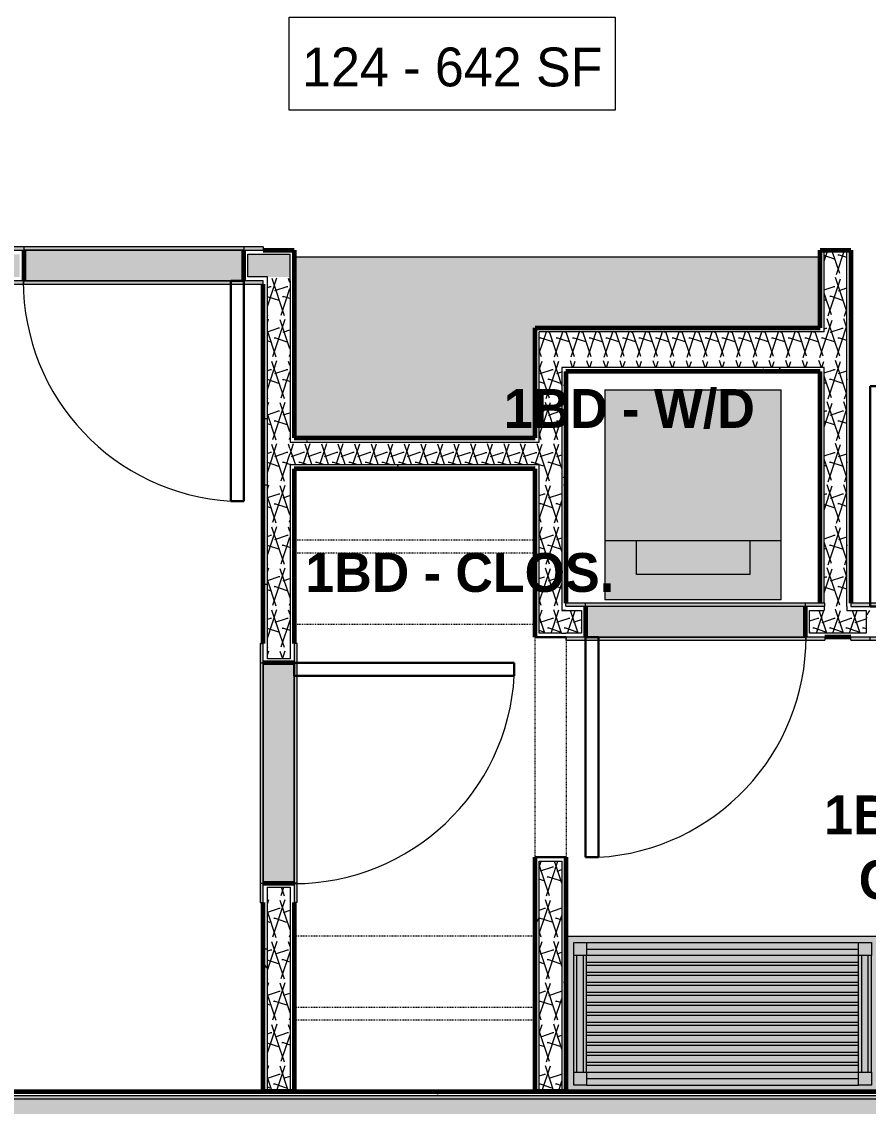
# Model space of a CAD drawing. Header units: inches. Extents: x -4110 to -1807, y 9775 to 11251.
# Drawn here: x -3698.4 to -3567.6, y 10840.3 to 11007.9 of the extents above; entities that cross this region are included whole.
import ezdxf

# ---------------------------------------------------------------- set-up
doc = ezdxf.new("R2010")
doc.units = ezdxf.units.IN
doc.header["$MEASUREMENT"] = 0
doc.linetypes.add('Dash', pattern=[0.25, 0.125, -0.125])
doc.linetypes.add('Overhead', pattern=[0.15625, 0.09375, -0.0625])
for name, color, linetype, lineweight in [('0-1', 7, 'Continuous', 5), ('0-2', 7, 'Continuous', 9), ('A-AREA-IDEN', 2, 'Continuous', 9), ('A-DETL-MEDM-1', 50, 'Continuous', 30), ('A-DETL-MEDM-2', 33, 'Overhead', 9), ('A-DOOR-3', 7, 'Continuous', 9), ('A-DOOR-4', 50, 'Continuous', 30), ('A-DOOR-FRAM-1', 31, 'Continuous', 18), ('A-DOOR-FRAM-2', 7, 'Continuous', 9), ('A-WALL', 113, 'Continuous', 18), ('A-WALL-1', 8, 'Continuous', 5), ('A-WALL-5', 250, 'Continuous', 60), ('A-WALL-6', 10, 'Continuous', 18), ('A-WALL-PATT-1', 7, 'Continuous', 9), ('A-WALL-PATT-2', 253, 'Continuous', 9), ('A-WALL-PATT-4', 111, 'Continuous', 9), ('I-WALL-4', 2, 'Continuous', 5), ('I-WALL-5', 2, 'Continuous', 60), ('P-SANR-FIXT-1', 135, 'Continuous', 9), ('P-SANR-FIXT-2', 7, 'Continuous', 9), ('Q-CASE-1', 7, 'Continuous', 9), ('Q-CASE-3', 90, 'Continuous', 9), ('Q-CASE-4', 127, 'Continuous', 9), ('Q-CASE-8', 41, 'Continuous', 9), ('Q-CASE-HDLN-1', 7, 'Dash', 9)]:
    doc.layers.add(name, color=color, linetype=linetype, lineweight=lineweight)
doc.styles.add('Century Gothic', font='ufonts.com_century-gothic.ttf', dxfattribs={"height": 6})
doc.styles.add('Century Gothic_B', font='GOTHICB.TTF', dxfattribs={"height": 6})
pattern_1 = [(0, (0, 0), (20.48, 5.12), [0.845, -14.515, 0.845, -14.515, -81.92]), (0, (0, 0), (20.48, 5.12), [-30.72, 0.845, -29.875, 0.845, -14.515, -35.84]), (0, (0, 0), (20.48, 5.12), [-76.8, 0.845, -9.395, 0.845, -24.755]), (120, (7.68, 2.56), (-14.67405, 15.1762003), [0.845, -14.515, 0.845, -14.515, -81.92]), (120, (7.68, 2.56), (-14.67405, 15.1762003), [-30.72, 0.845, -29.875, 0.845, -14.515, -35.84]), (120, (7.68, 2.56), (-14.67405, 15.1762003), [-76.8, 0.845, -9.395, 0.845, -24.755]), (240, (10.24, 12.8), (-5.80595, -20.2962003), [0.845, -14.515, 0.845, -14.515, -81.92]), (240, (10.24, 12.8), (-5.80595, -20.2962003), [-30.72, 0.845, -29.875, 0.845, -14.515, -35.84]), (240, (10.24, 12.8), (-5.80595, -20.2962003), [-76.8, 0.845, -9.395, 0.845, -24.755])]
pattern_2 = [(161.57, (0.32, 0.32), (-2.560496185, -0.000537386), [0, -18.214, 2.022, 0]), (18.43, (-0.32, 0.32), (-2.560496185, 0.000537386), [0, -18.214, 2.022, 0]), (108.43, (0.32, 0.32), (1.27922091, -6.400876726), [6.07, -14.166]), (71.57, (-0.32, 0.32), (1.27922091, 6.400876726), [6.07, -14.166])]

# ---------------------------------------------------------------- blocks, each defined once
blk = doc.blocks.new('SWING - SINGLE - FLUSH - SWING - FLUSH - 2-10 x 6-8 - PRIVACY-3983846-ENLARGED RCP - 1ST FLOOR PLAN - WEST')
at = {"layer": 'A-DOOR-FRAM-1'}
for points in [[(-20, 2.38), (-17, 2.38), (-17, 2.88), (-20, 2.88)], [(-17, 2.38), (17, 2.38), (17, 2.88), (-17, 2.88)], [(17, 2.38), (20, 2.38), (20, 2.88), (17, 2.88)], [(-20, -2.87), (-17, -2.87), (-17, -2.37), (-20, -2.37)], [(-17, -2.37), (-17, -2.87), (17, -2.87), (17, -2.37), (-16.46, -2.37)], [(17, -2.87), (20, -2.87), (20, -2.37), (17, -2.37)]]:
    blk.add_hatch(color=256, dxfattribs=at).paths.add_polyline_path(points, flags=0)
at = {"layer": 'A-DOOR-3'}
blk.add_arc((17, -2.37), 34.07, 180, 266.6343, dxfattribs=at)
at = {"layer": 'A-DOOR-4'}
for p, q in [((15, -2.37), (15, -36.38)), ((17, -2.37), (15, -2.37)), ((17, -2.37), (17, -36.38)), ((17, -36.38), (15, -36.38))]:
    blk.add_line(p, q, dxfattribs=at)
at = {"layer": 'A-DOOR-FRAM-2'}
for p, q in [((-17, 2.88), (-20, 2.88)), ((-20, 2.88), (-20, 2.38)), ((-20, 2.38), (-17, 2.38)), ((17, 2.88), (-17, 2.88)), ((-17, 2.88), (-17, 2.38)), ((-17, 2.38), (17, 2.38)), ((20, 2.88), (17, 2.88)), ((17, 2.88), (17, 2.38)), ((17, 2.38), (20, 2.38)), ((20, 2.88), (20, 2.38)), ((-17, -2.37), (-20, -2.37)), ((-20, -2.87), (-20, -2.37)), ((-20, -2.87), (-17, -2.87)), ((17, -2.37), (-17, -2.37)), ((-17, -2.87), (-17, -2.37)), ((-17, -2.87), (17, -2.87)), ((20, -2.37), (17, -2.37)), ((17, -2.87), (17, -2.37)), ((17, -2.87), (20, -2.87)), ((20, -2.87), (20, -2.37))]:
    blk.add_line(p, q, dxfattribs=at)
blk = doc.blocks.new('OD_CW_Closet - OD_CW_Closet-3890307-ENLARGED RCP - 1ST FLOOR PLAN - WEST')
at = {"layer": 'Q-CASE-HDLN-1'}
for p, q in [((0.74, 13), (37.99, 13)), ((0.74, 11), (37.99, 11)), ((0.74, 0), (37.99, 0))]:
    blk.add_line(p, q, dxfattribs=at)
blk = doc.blocks.new('SWING - SINGLE - FLUSH - SWING - FLUSH - 2-10 x 6-8 - PRIVACY-3983845-ENLARGED RCP - 1ST FLOOR PLAN - WEST')
at = {"layer": 'A-DOOR-FRAM-1'}
for points in [[(-20, 2.38), (-17, 2.38), (-17, 2.88), (-20, 2.88)], [(-17, 2.38), (17, 2.38), (17, 2.88), (-17, 2.88)], [(17, 2.38), (20, 2.38), (20, 2.88), (17, 2.88)], [(-20, -2.87), (-17, -2.87), (-17, -2.37), (-20, -2.37)], [(-17, -2.87), (17, -2.87), (17, -2.37), (-17, -2.37)], [(17, -2.87), (20, -2.87), (20, -2.37), (17, -2.37)]]:
    blk.add_hatch(color=256, dxfattribs=at).paths.add_polyline_path(points, flags=0)
at = {"layer": 'A-DOOR-3'}
blk.add_arc((17, -2.37), 34.07, 180, 266.6343, dxfattribs=at)
at = {"layer": 'A-DOOR-4'}
for p, q in [((15, -2.37), (15, -36.38)), ((17, -2.37), (15, -2.37)), ((17, -2.37), (17, -36.38)), ((17, -36.38), (15, -36.38))]:
    blk.add_line(p, q, dxfattribs=at)
at = {"layer": 'A-DOOR-FRAM-2'}
for p, q in [((-17, 2.88), (-20, 2.88)), ((-20, 2.88), (-20, 2.38)), ((-20, 2.38), (-17, 2.38)), ((17, 2.88), (-17, 2.88)), ((-17, 2.88), (-17, 2.38)), ((-17, 2.38), (17, 2.38)), ((20, 2.88), (17, 2.88)), ((17, 2.88), (17, 2.38)), ((17, 2.38), (20, 2.38)), ((20, 2.88), (20, 2.38)), ((-17, -2.37), (-20, -2.37)), ((-20, -2.87), (-20, -2.37)), ((-20, -2.87), (-17, -2.87)), ((17, -2.37), (-17, -2.37)), ((-17, -2.87), (-17, -2.37)), ((-17, -2.87), (17, -2.87)), ((20, -2.37), (17, -2.37)), ((17, -2.87), (17, -2.37)), ((17, -2.87), (20, -2.87)), ((20, -2.87), (20, -2.37))]:
    blk.add_line(p, q, dxfattribs=at)
blk = doc.blocks.new('Stacked Washer and Dryer - 26_x25_ - Private-1352637-ENLARGED RCP - 1ST FLOOR PLAN - WEST')
at = {"layer": 'P-SANR-FIXT-1'}
blk.add_hatch(color=256, dxfattribs=at).paths.add_polyline_path([(0, 13.62), (0, -13.63), (32.44, -13.63), (32.44, 13.62), (9.93, 13.62)], flags=0)
at = {"layer": 'P-SANR-FIXT-2'}
for p, q in [((32.44, 13.62), (0, 13.62)), ((0, -13.63), (0, 13.62)), ((23.34, 13.62), (23.34, -13.63)), ((32.44, 13.62), (32.44, -13.63)), ((23.34, 8.75), (28.53, 8.75)), ((28.53, 8.75), (28.53, -8.75)), ((28.53, -8.75), (23.34, -8.75)), ((0, -13.63), (32.44, -13.63))]:
    blk.add_line(p, q, dxfattribs=at)
blk = doc.blocks.new('Door-Opening - CLEAR OPENING - 34_ x 80_-3928451-ENLARGED RCP - 1ST FLOOR PLAN - WEST')
at = {"layer": 'A-DETL-MEDM-1'}
for p, q in [((-17.32, -2.38), (-17.32, 2.37)), ((16.68, 2.37), (16.68, -2.38))]:
    blk.add_line(p, q, dxfattribs=at)
at = {"layer": 'A-DETL-MEDM-2'}
for p, q in [((-17.32, 2.37), (16.68, 2.37)), ((16.68, -2.38), (-17.32, -2.38))]:
    blk.add_line(p, q, dxfattribs=at)
blk = doc.blocks.new('Bath Vanity - Bath Vanity 48_-V1-ENLARGED RCP - 1ST FLOOR PLAN - WEST')
at = {"layer": 'Q-CASE-3'}
h = blk.add_hatch(color=256, dxfattribs=at)
h.paths.add_polyline_path([(-23.26, -24), (24.74, -24), (24.74, 0), (-23.26, 0), (-23.26, -23)], flags=0)
h.paths.add_polyline_path([(14.39, -23), (-22.26, -23), (-22.26, -1), (23.74, -1), (23.74, -23), (20.24, -23)], flags=0)
h.paths.add_polyline_path([(14.39, -22), (21.74, -22), (21.74, -21), (-20.26, -21), (-20.26, -22), (-19.29, -22)], flags=0)
h.paths.add_polyline_path([(-19.29, -20), (21.74, -20), (21.74, -19.45), (-20.26, -19.45), (-20.26, -20)], flags=0)
h.paths.add_polyline_path([(-20.26, -18.45), (21.74, -18.45), (21.74, -17.91), (-20.26, -17.91)], flags=0)
h.paths.add_polyline_path([(21.74, -16.91), (21.74, -16.36), (-20.26, -16.36), (-20.26, -16.91), (14.39, -16.91)], flags=0)
h.paths.add_polyline_path([(-20.26, -15.36), (21.74, -15.36), (21.74, -14.82), (-20.26, -14.82)], flags=0)
h.paths.add_polyline_path([(-20.26, -13.82), (21.74, -13.82), (21.74, -13.27), (-20.26, -13.27)], flags=0)
h.paths.add_polyline_path([(-19.29, -12.27), (21.74, -12.27), (21.74, -11.73), (-20.26, -11.73), (-20.26, -12.27)], flags=0)
h.paths.add_polyline_path([(14.39, -10.73), (21.74, -10.73), (21.74, -10.18), (-20.26, -10.18), (-20.26, -10.73), (-19.29, -10.73)], flags=0)
h.paths.add_polyline_path([(-19.29, -9.18), (21.74, -9.18), (21.74, -8.64), (-20.26, -8.64), (-20.26, -9.18)], flags=0)
h.paths.add_polyline_path([(-19.29, -7.64), (21.74, -7.64), (21.74, -7.09), (-20.26, -7.09), (-20.26, -7.64)], flags=0)
h.paths.add_polyline_path([(21.74, -6.09), (21.74, -5.55), (-20.26, -5.55), (-20.26, -6.09), (14.39, -6.09)], flags=0)
h.paths.add_polyline_path([(14.39, -4.55), (21.74, -4.55), (21.74, -4), (-20.26, -4), (-20.26, -4.55), (-19.29, -4.55)], flags=0)
h.paths.add_polyline_path([(21.74, -3), (21.74, -2), (-20.26, -2), (-20.26, -3), (14.39, -3)], flags=0)
at = {"layer": 'Q-CASE-4'}
h = blk.add_hatch(color=256, dxfattribs=at)
h.paths.add_polyline_path([(23.74, -23), (23.74, -21), (21.74, -21), (21.74, -23)], flags=0)
h.paths.add_polyline_path([(-20.26, -23), (-20.26, -21), (-22.26, -21), (-22.26, -23)], flags=0)
h.paths.add_polyline_path([(23.24, -3), (23.74, -3), (23.74, -1), (21.74, -1), (21.74, -3), (22.24, -3)], flags=0)
h.paths.add_polyline_path([(-20.76, -3), (-20.26, -3), (-20.26, -1), (-22.26, -1), (-22.26, -3), (-21.76, -3)], flags=0)
for points in [[(21.74, -2), (21.74, -1), (-20.26, -1), (-20.26, -2), (14.39, -2)], [(-22.26, -21), (-21.76, -21), (-21.76, -3), (-22.26, -3), (-22.26, -20.75)], [(-21.76, -21), (-20.76, -21), (-20.76, -3), (-21.76, -3), (-21.76, -20.75)], [(-20.76, -21), (-20.26, -21), (-20.26, -3), (-20.76, -3), (-20.76, -20.75)], [(-19.29, -4), (21.74, -4), (21.74, -3), (-20.26, -3), (-20.26, -4)], [(22.24, -21), (22.24, -3), (21.74, -3), (21.74, -21)], [(22.24, -21), (23.24, -21), (23.24, -3), (22.24, -3), (22.24, -20.75)], [(23.74, -21), (23.74, -3), (23.24, -3), (23.24, -21)], [(14.39, -5.55), (21.74, -5.55), (21.74, -4.55), (-20.26, -4.55), (-20.26, -5.55), (-19.29, -5.55)], [(14.39, -7.09), (21.74, -7.09), (21.74, -6.09), (-20.26, -6.09), (-20.26, -7.09), (-19.29, -7.09)], [(14.39, -8.64), (21.74, -8.64), (21.74, -7.64), (-20.26, -7.64), (-20.26, -8.64), (-19.29, -8.64)], [(14.39, -10.18), (21.74, -10.18), (21.74, -9.18), (-20.26, -9.18), (-20.26, -10.18), (-19.29, -10.18)], [(14.39, -11.73), (21.74, -11.73), (21.74, -10.73), (-20.26, -10.73), (-20.26, -11.73), (-19.29, -11.73)], [(14.39, -13.27), (21.74, -13.27), (21.74, -12.27), (-20.26, -12.27), (-20.26, -13.27), (-19.29, -13.27)], [(14.39, -14.82), (21.74, -14.82), (21.74, -13.82), (-20.26, -13.82), (-20.26, -14.82), (-19.29, -14.82)], [(14.39, -16.36), (21.74, -16.36), (21.74, -15.36), (-20.26, -15.36), (-20.26, -16.36), (-19.29, -16.36)], [(14.39, -17.91), (21.74, -17.91), (21.74, -16.91), (-20.26, -16.91), (-20.26, -17.91), (-19.29, -17.91)], [(21.74, -19.45), (21.74, -18.45), (-20.26, -18.45), (-20.26, -19.45), (14.39, -19.45)], [(-19.29, -21), (21.74, -21), (21.74, -20), (-20.26, -20), (-20.26, -21)], [(21.74, -23), (21.74, -22), (-20.26, -22), (-20.26, -23), (14.39, -23)]]:
    blk.add_hatch(color=256, dxfattribs=at).paths.add_polyline_path(points, flags=0)
at = {"layer": 'Q-CASE-1'}
for p, q in [((-23.26, -24), (-23.26, 0)), ((24.74, 0), (24.74, -24)), ((-22.26, -3), (-22.26, -1)), ((-22.26, -1), (-20.26, -1)), ((21.74, -1), (-20.26, -1)), ((-20.26, -1), (-20.26, -3)), ((21.74, -3), (21.74, -1)), ((21.74, -1), (23.74, -1)), ((23.74, -1), (23.74, -3)), ((-22.26, -3), (-22.26, -21)), ((-20.26, -3), (-22.26, -3)), ((-21.76, -3), (-21.76, -21)), ((-20.76, -3), (-20.76, -21)), ((21.74, -2), (-20.26, -2)), ((21.74, -3), (-20.26, -3)), ((-20.26, -3), (-20.26, -21)), ((21.74, -3), (21.74, -21)), ((23.74, -3), (21.74, -3)), ((22.24, -3), (22.24, -21)), ((23.24, -3), (23.24, -21)), ((23.74, -3), (23.74, -21)), ((-20.26, -4), (21.74, -4)), ((21.74, -4.55), (-20.26, -4.55)), ((-20.26, -5.55), (21.74, -5.55)), ((21.74, -6.09), (-20.26, -6.09)), ((-20.26, -7.09), (21.74, -7.09)), ((21.74, -7.64), (-20.26, -7.64)), ((-20.26, -8.64), (21.74, -8.64)), ((21.74, -9.18), (-20.26, -9.18)), ((-20.26, -10.18), (21.74, -10.18)), ((21.74, -10.73), (-20.26, -10.73)), ((-20.26, -11.73), (21.74, -11.73)), ((21.74, -12.27), (-20.26, -12.27)), ((-20.26, -13.27), (21.74, -13.27)), ((21.74, -13.82), (-20.26, -13.82)), ((-20.26, -14.82), (21.74, -14.82)), ((21.74, -15.36), (-20.26, -15.36)), ((-20.26, -16.36), (21.74, -16.36)), ((21.74, -16.91), (-20.26, -16.91)), ((-20.26, -17.91), (21.74, -17.91)), ((21.74, -18.45), (-20.26, -18.45)), ((-20.26, -19.45), (21.74, -19.45)), ((21.74, -20), (-20.26, -20)), ((-22.26, -23), (-22.26, -21)), ((-22.26, -21), (-20.26, -21)), ((-20.26, -21), (21.74, -21)), ((-20.26, -21), (-20.26, -23)), ((21.74, -23), (21.74, -21)), ((21.74, -21), (23.74, -21)), ((23.74, -21), (23.74, -23)), ((-20.26, -23), (-22.26, -23)), ((21.74, -22), (-20.26, -22)), ((21.74, -23), (-20.26, -23)), ((23.74, -23), (21.74, -23)), ((24.74, -24), (-23.26, -24))]:
    blk.add_line(p, q, dxfattribs=at)
blk = doc.blocks.new('SWING - SINGLE - FLUSH - SWING - FLUSH - 2-10 x 6-8 - PASSAGE-3983858-ENLARGED RCP - 1ST FLOOR PLAN - WEST')
at = {"layer": 'A-DOOR-FRAM-1'}
for points in [[(-17, 2.87), (-20, 2.87), (-20, 2.37), (-17, 2.37)], [(-13.25, 2.87), (-17, 2.87), (-17, 2.37), (17, 2.37), (17, 2.87), (-5.04, 2.87)], [(17, 2.87), (17, 2.37), (20, 2.37), (20, 2.87)], [(-20, -2.38), (-20, -2.88), (-17, -2.88), (-17, -2.38), (-19.87, -2.38)], [(-17, -2.38), (-17, -2.88), (17, -2.88), (17, -2.38), (-13.25, -2.38)], [(17, -2.38), (17, -2.88), (20, -2.88), (20, -2.38)]]:
    blk.add_hatch(color=256, dxfattribs=at).paths.add_polyline_path(points, flags=0)
at = {"layer": 'A-DOOR-3'}
blk.add_arc((17, 2.37), 34.07, 93.3657, 180, dxfattribs=at)
at = {"layer": 'A-DOOR-4'}
for p, q in [((15, 2.37), (15, 36.38)), ((17, 36.38), (15, 36.38)), ((17, 2.37), (17, 36.38)), ((17, 2.37), (15, 2.37))]:
    blk.add_line(p, q, dxfattribs=at)
at = {"layer": 'A-DOOR-FRAM-2'}
for p, q in [((-17, 2.87), (-20, 2.87)), ((-20, 2.37), (-20, 2.87)), ((-20, 2.37), (-17, 2.37)), ((17, 2.87), (-17, 2.87)), ((-17, 2.37), (-17, 2.87)), ((-17, 2.37), (17, 2.37)), ((20, 2.87), (17, 2.87)), ((17, 2.37), (17, 2.87)), ((17, 2.37), (20, 2.37)), ((20, 2.37), (20, 2.87)), ((-17, -2.38), (-20, -2.38)), ((-20, -2.38), (-20, -2.88)), ((-20, -2.88), (-17, -2.88)), ((17, -2.38), (-17, -2.38)), ((-17, -2.38), (-17, -2.88)), ((-17, -2.88), (17, -2.88)), ((20, -2.38), (17, -2.38)), ((17, -2.38), (17, -2.88)), ((17, -2.88), (20, -2.88)), ((20, -2.38), (20, -2.88))]:
    blk.add_line(p, q, dxfattribs=at)
blk = doc.blocks.new('OD_CW_Closet - OD_CW_Closet-3835132-ENLARGED RCP - 1ST FLOOR PLAN - WEST')
at = {"layer": 'Q-CASE-HDLN-1'}
for p, q in [((0.74, 13), (37.99, 13)), ((0.74, 11), (37.99, 11)), ((0.74, 0), (37.99, 0))]:
    blk.add_line(p, q, dxfattribs=at)
blk = doc.blocks.new('Casework 2 - Casework 1-3919703-ENLARGED RCP - 1ST FLOOR PLAN - WEST')
at = {"layer": 'Q-CASE-8'}
blk.add_hatch(color=256, dxfattribs=at).paths.add_polyline_path([(-3619.05, 10943.56), (-3619.05, 10960.56), (-3575.05, 10960.56), (-3575.05, 10971.56), (-3656.3, 10971.56), (-3656.3, 10943.56), (-3622.94, 10943.56)], flags=0)
at = {"layer": 'Q-CASE-1'}
blk.add_line((-3656.3, 10971.56), (-3575.05, 10971.56), dxfattribs=at)
blk = doc.blocks.new('CTR - 1st Phase - Unit Layouts_rvt-1-ENLARGED RCP - 1ST FLOOR PLAN - WEST')
at = {"layer": 'A-WALL-1'}
for points in [[(-3690.3, 10967.81), (-3664.05, 10967.81), (-3664.05, 10972.56), (-3698.05, 10972.56), (-3698.05, 10967.81)], [(-3589.26, 10912.81), (-3577.3, 10912.81), (-3577.3, 10917.56), (-3611.3, 10917.56), (-3611.3, 10912.81), (-3590.19, 10912.81)], [(-3658.67, 10874.81), (-3656.3, 10874.81), (-3656.3, 10908.81), (-3661.05, 10908.81), (-3661.05, 10874.81), (-3660.42, 10874.81)]]:
    blk.add_hatch(color=256, dxfattribs=at).paths.add_polyline_path(points, flags=0)
at = {"layer": 'A-WALL-PATT-1'}
h = blk.add_hatch(dxfattribs=at)
h.set_pattern_fill('FP_1', color=256, style=0, pattern_type=2)
h.set_pattern_definition(pattern_1)
h.paths.add_polyline_path([(-3698.05, 10970.19), (-3698.05, 10972.56), (-3823.82, 10972.56), (-3823.82, 10971.94), (-3698.67, 10971.94), (-3698.67, 10970.19)], flags=0)
h.paths.add_polyline_path([(-3663.42, 10970.19), (-3663.42, 10971.94), (-3656.3, 10971.94), (-3656.3, 10972.56), (-3664.05, 10972.56), (-3664.05, 10970.19)], flags=0)
h = blk.add_hatch(dxfattribs=at)
h.set_pattern_fill('FP_1', color=256, style=0, pattern_type=2)
h.set_pattern_definition(pattern_1)
h.paths.add_polyline_path([(-3570.92, 10917.56), (-3570.3, 10917.56), (-3570.3, 10972.56), (-3570.92, 10972.56), (-3570.92, 10918.06)], flags=0)
h = blk.add_hatch(dxfattribs=at)
h.set_pattern_fill('FP_1', color=256, style=0, pattern_type=2)
h.set_pattern_definition(pattern_1)
h.paths.add_polyline_path([(-3661.05, 10967.81), (-3660.42, 10967.81), (-3660.42, 10968.44), (-3663.42, 10968.44), (-3663.42, 10970.19), (-3664.05, 10970.19), (-3664.05, 10967.81), (-3663.42, 10967.81)], flags=0)
h.paths.add_polyline_path([(-3791.34, 10967.81), (-3698.05, 10967.81), (-3698.05, 10970.19), (-3698.67, 10970.19), (-3698.67, 10968.44), (-3823.82, 10968.44), (-3823.82, 10967.81), (-3793.45, 10967.81)], flags=0)
h = blk.add_hatch(dxfattribs=at)
h.set_pattern_fill('FP_1', color=256, style=0, pattern_type=2)
h.set_pattern_definition(pattern_1)
h.paths.add_polyline_path([(-3660.42, 10842.63), (-3660.42, 10874.19), (-3658.67, 10874.19), (-3658.67, 10874.81), (-3661.05, 10874.81), (-3661.05, 10842.63)], flags=0)
h.paths.add_polyline_path([(-3660.42, 10908.81), (-3658.67, 10908.81), (-3658.67, 10909.44), (-3660.42, 10909.44), (-3660.42, 10967.81), (-3661.05, 10967.81), (-3661.05, 10908.81)], flags=0)
h = blk.add_hatch(dxfattribs=at)
h.set_pattern_fill('FP_1', color=256, style=0, pattern_type=2)
h.set_pattern_definition(pattern_1)
h.paths.add_polyline_path([(-3619.05, 10842.63), (-3618.42, 10842.63), (-3618.42, 10878.19), (-3616.67, 10878.19), (-3616.67, 10878.81), (-3619.05, 10878.81), (-3619.05, 10845.47)], flags=0)
h.paths.add_polyline_path([(-3619.05, 10912.81), (-3616.67, 10912.81), (-3616.67, 10913.44), (-3618.42, 10913.44), (-3618.42, 10939.44), (-3619.05, 10939.44), (-3619.05, 10913.44)], flags=0)
h.paths.add_polyline_path([(-3619.05, 10942.94), (-3618.42, 10942.94), (-3618.42, 10960.56), (-3619.05, 10960.56), (-3619.05, 10943.56)], flags=0)
h = blk.add_hatch(dxfattribs=at)
h.set_pattern_fill('FP_1', color=256, style=0, pattern_type=2)
h.set_pattern_definition(pattern_1)
h.paths.add_polyline_path([(-3614.3, 10842.63), (-3614.3, 10878.81), (-3616.67, 10878.81), (-3616.67, 10878.19), (-3614.92, 10878.19), (-3614.92, 10842.63)], flags=0)
h.paths.add_polyline_path([(-3614.3, 10912.81), (-3614.3, 10913.44), (-3616.67, 10913.44), (-3616.67, 10912.81), (-3614.92, 10912.81)], flags=0)
h.paths.add_polyline_path([(-3614.3, 10916.94), (-3614.3, 10954.44), (-3614.92, 10954.44), (-3614.92, 10916.94)], flags=0)
h = blk.add_hatch(dxfattribs=at)
h.set_pattern_fill('FP_1', color=256, style=0, pattern_type=2)
h.set_pattern_definition(pattern_1)
h.paths.add_polyline_path([(-3608.3, 10953.81), (-3575.05, 10953.81), (-3575.05, 10954.44), (-3614.3, 10954.44), (-3614.3, 10953.81), (-3608.68, 10953.81)], flags=0)
h = blk.add_hatch(dxfattribs=at)
h.set_pattern_fill('FP_1', color=256, style=0, pattern_type=2)
h.set_pattern_definition(pattern_1)
h.paths.add_polyline_path([(-3656.3, 10942.94), (-3619.05, 10942.94), (-3619.05, 10943.56), (-3656.3, 10943.56)], flags=0)
h = blk.add_hatch(dxfattribs=at)
h.set_pattern_fill('FP_1', color=256, style=0, pattern_type=2)
h.set_pattern_definition(pattern_1)
h.paths.add_polyline_path([(-3619.05, 10938.81), (-3619.05, 10939.44), (-3656.3, 10939.44), (-3656.3, 10938.81), (-3622.94, 10938.81)], flags=0)
h = blk.add_hatch(dxfattribs=at)
h.set_pattern_fill('FP_1', color=256, style=0, pattern_type=2)
h.set_pattern_definition(pattern_1)
h.paths.add_polyline_path([(-3611.3, 10915.19), (-3611.3, 10917.56), (-3614.3, 10917.56), (-3614.3, 10916.94), (-3611.92, 10916.94), (-3611.92, 10915.19)], flags=0)
h.paths.add_polyline_path([(-3577.3, 10915.19), (-3576.67, 10915.19), (-3576.67, 10916.94), (-3574.42, 10916.94), (-3574.42, 10917.56), (-3577.3, 10917.56), (-3577.3, 10916.94)], flags=0)
h.paths.add_polyline_path([(-3567.92, 10915.19), (-3567.3, 10915.19), (-3567.3, 10917.56), (-3570.92, 10917.56), (-3570.92, 10916.94), (-3567.92, 10916.94)], flags=0)
h.paths.add_polyline_path([(-3533.3, 10915.19), (-3532.67, 10915.19), (-3532.67, 10916.94), (-3521.42, 10916.94), (-3521.42, 10917.56), (-3533.3, 10917.56), (-3533.3, 10916.9)], flags=0)
h.paths.add_polyline_path([(-3499.17, 10916.94), (-3487.3, 10916.95), (-3487.3, 10917.56), (-3517.92, 10917.56), (-3517.92, 10916.94), (-3516.8, 10916.94)], flags=0)
h = blk.add_hatch(dxfattribs=at)
h.set_pattern_fill('FP_1', color=256, style=0, pattern_type=2)
h.set_pattern_definition(pattern_1)
h.paths.add_polyline_path([(-3577.3, 10912.81), (-3567.3, 10912.81), (-3567.3, 10915.19), (-3567.92, 10915.19), (-3567.92, 10913.44), (-3576.67, 10913.44), (-3576.67, 10915.19), (-3577.3, 10915.19), (-3577.3, 10913.44)], flags=0)
h.paths.add_polyline_path([(-3614.19, 10912.81), (-3611.3, 10912.81), (-3611.3, 10915.19), (-3611.92, 10915.19), (-3611.92, 10913.44), (-3614.3, 10913.44), (-3614.3, 10912.81)], flags=0)
h.paths.add_polyline_path([(-3521.42, 10912.81), (-3487.3, 10912.82), (-3487.3, 10913.44), (-3532.67, 10913.44), (-3532.67, 10915.19), (-3533.3, 10915.19), (-3533.3, 10912.81), (-3530.3, 10912.81)], flags=0)
at = {"layer": 'A-WALL-PATT-2'}
h = blk.add_hatch(dxfattribs=at)
h.set_pattern_fill('FP_2', color=256, style=0, pattern_type=2)
h.set_pattern_definition(pattern_2)
h.paths.add_polyline_path([(-3660.42, 10968.44), (-3656.92, 10968.44), (-3656.92, 10971.94), (-3663.42, 10971.94), (-3663.42, 10968.44), (-3661.05, 10968.44)], flags=0)
h.paths.add_polyline_path([(-3823.82, 10968.44), (-3698.67, 10968.44), (-3698.67, 10971.94), (-3823.82, 10971.94), (-3823.82, 10970.19)], flags=0)
h = blk.add_hatch(dxfattribs=at)
h.set_pattern_fill('FP_2', color=256, style=0, pattern_type=2)
h.set_pattern_definition(pattern_2)
h.paths.add_polyline_path([(-3574.42, 10916.94), (-3570.92, 10916.94), (-3570.92, 10972.56), (-3574.42, 10972.56), (-3574.42, 10918.06), (-3574.3, 10918.06), (-3574.3, 10917.56), (-3574.42, 10917.56)], flags=0)
h = blk.add_hatch(dxfattribs=at)
h.set_pattern_fill('FP_2', color=256, style=0, pattern_type=2)
h.set_pattern_definition(pattern_2)
h.paths.add_polyline_path([(-3658.67, 10842.63), (-3656.92, 10842.63), (-3656.92, 10874.19), (-3660.42, 10874.19), (-3660.42, 10842.63)], flags=0)
h.paths.add_polyline_path([(-3658.67, 10909.44), (-3656.92, 10909.44), (-3656.94, 10968.44), (-3660.42, 10968.44), (-3660.42, 10909.44)], flags=0)
h = blk.add_hatch(dxfattribs=at)
h.set_pattern_fill('FP_2', color=256, style=0, pattern_type=2)
h.set_pattern_definition(pattern_2)
h.paths.add_polyline_path([(-3618.42, 10842.63), (-3614.92, 10842.63), (-3614.92, 10878.19), (-3618.42, 10878.19), (-3618.42, 10845.47)], flags=0)
h.paths.add_polyline_path([(-3616.67, 10913.44), (-3614.92, 10913.44), (-3614.92, 10959.94), (-3618.42, 10959.94), (-3618.42, 10913.44)], flags=0)
h = blk.add_hatch(dxfattribs=at)
h.set_pattern_fill('FP_2', color=256, style=0, pattern_type=2)
h.set_pattern_definition(pattern_2)
h.paths.add_polyline_path([(-3575.05, 10954.44), (-3574.42, 10954.44), (-3574.42, 10959.94), (-3614.92, 10959.94), (-3614.92, 10954.44), (-3581.05, 10954.44)], flags=0)
h = blk.add_hatch(dxfattribs=at)
h.set_pattern_fill('FP_2', color=256, style=0, pattern_type=2)
h.set_pattern_definition(pattern_2)
h.paths.add_polyline_path([(-3656.43, 10939.44), (-3618.42, 10939.44), (-3618.42, 10942.94), (-3656.92, 10942.94), (-3656.92, 10939.44)], flags=0)
h = blk.add_hatch(dxfattribs=at)
h.set_pattern_fill('FP_2', color=256, style=0, pattern_type=2)
h.set_pattern_definition(pattern_2)
h.paths.add_polyline_path([(-3611.92, 10913.44), (-3611.92, 10916.94), (-3614.92, 10916.94), (-3614.92, 10913.44), (-3614.3, 10913.44)], flags=0)
h.paths.add_polyline_path([(-3576.67, 10913.44), (-3567.92, 10913.44), (-3567.92, 10916.94), (-3576.67, 10916.94), (-3576.67, 10915.19)], flags=0)
h.paths.add_polyline_path([(-3532.67, 10913.44), (-3486.67, 10913.44), (-3486.67, 10915.19), (-3487.3, 10915.22), (-3487.3, 10916.94), (-3532.67, 10916.94), (-3532.67, 10915.19)], flags=0)
at = {"layer": 'A-WALL-5'}
for p, q in [((-3698.05, 10972.56), (-3698.05, 10967.81)), ((-3664.05, 10967.81), (-3664.05, 10972.56)), ((-3661.05, 10972.56), (-3656.3, 10972.56)), ((-3656.3, 10972.56), (-3656.3, 10971.94)), ((-3656.3, 10971.94), (-3656.3, 10967.81)), ((-3575.05, 10960.56), (-3575.05, 10972.56)), ((-3575.05, 10972.56), (-3570.3, 10972.56)), ((-3570.3, 10972.56), (-3570.3, 10918.06)), ((-3661.05, 10911.81), (-3661.05, 10967.31)), ((-3656.3, 10967.81), (-3656.3, 10943.56)), ((-3619.05, 10943.56), (-3619.05, 10960.56)), ((-3619.05, 10960.56), (-3618.42, 10960.56)), ((-3618.42, 10960.56), (-3614.3, 10960.56)), ((-3614.3, 10960.56), (-3575.05, 10960.56)), ((-3614.3, 10953.81), (-3614.3, 10918.06)), ((-3575.05, 10953.81), (-3614.3, 10953.81)), ((-3575.05, 10918.06), (-3575.05, 10953.81)), ((-3656.3, 10943.56), (-3619.05, 10943.56)), ((-3656.3, 10938.81), (-3656.3, 10911.81)), ((-3619.05, 10938.81), (-3656.3, 10938.81)), ((-3619.05, 10912.81), (-3619.05, 10938.81)), ((-3611.3, 10917.56), (-3611.3, 10912.81)), ((-3577.3, 10912.81), (-3577.3, 10917.56)), ((-3570.3, 10912.81), (-3574.3, 10912.81)), ((-3656.3, 10908.81), (-3661.05, 10908.81)), ((-3619.05, 10842.63), (-3619.05, 10878.81)), ((-3614.3, 10878.81), (-3614.3, 10842.63)), ((-3661.05, 10874.81), (-3656.3, 10874.81)), ((-3661.05, 10842.63), (-3661.05, 10871.81)), ((-3656.3, 10871.81), (-3656.3, 10842.63)), ((-3656.3, 10842.63), (-3661.05, 10842.63)), ((-3614.3, 10842.63), (-3619.05, 10842.63))]:
    blk.add_line(p, q, dxfattribs=at)
at = {"layer": 'A-WALL-6'}
for p, q in [((-3664.05, 10972.56), (-3698.05, 10972.56)), ((-3663.42, 10970.19), (-3663.42, 10971.94)), ((-3663.42, 10971.94), (-3656.92, 10971.94)), ((-3656.92, 10968.44), (-3656.92, 10971.94)), ((-3574.42, 10959.94), (-3574.42, 10972.56)), ((-3570.92, 10917.56), (-3570.92, 10972.56)), ((-3663.42, 10968.44), (-3663.42, 10970.19)), ((-3660.42, 10968.44), (-3663.42, 10968.44)), ((-3660.42, 10967.81), (-3660.42, 10968.44)), ((-3656.92, 10967.81), (-3656.92, 10968.44)), ((-3698.05, 10967.81), (-3664.05, 10967.81)), ((-3660.42, 10909.44), (-3660.42, 10967.81)), ((-3656.92, 10967.81), (-3656.92, 10942.94)), ((-3618.42, 10942.94), (-3618.42, 10959.94)), ((-3614.92, 10959.94), (-3618.42, 10959.94)), ((-3614.3, 10959.94), (-3614.92, 10959.94)), ((-3575.05, 10959.94), (-3614.3, 10959.94)), ((-3574.42, 10959.94), (-3575.05, 10959.94)), ((-3614.92, 10954.44), (-3614.92, 10916.94)), ((-3614.3, 10954.44), (-3614.92, 10954.44)), ((-3575.05, 10954.44), (-3614.3, 10954.44)), ((-3574.42, 10954.44), (-3575.05, 10954.44)), ((-3574.42, 10918.06), (-3574.42, 10954.44)), ((-3656.92, 10942.94), (-3656.3, 10942.94)), ((-3656.3, 10942.94), (-3619.05, 10942.94)), ((-3619.05, 10942.94), (-3618.42, 10942.94)), ((-3656.92, 10939.44), (-3656.92, 10909.44)), ((-3656.92, 10939.44), (-3656.3, 10939.44)), ((-3656.3, 10939.44), (-3619.05, 10939.44)), ((-3619.05, 10939.44), (-3618.42, 10939.44)), ((-3618.42, 10913.44), (-3618.42, 10939.44)), ((-3614.92, 10916.94), (-3614.3, 10916.94)), ((-3614.3, 10916.94), (-3614.92, 10916.94)), ((-3614.3, 10916.94), (-3611.92, 10916.94)), ((-3611.92, 10916.94), (-3611.92, 10915.19)), ((-3577.3, 10917.56), (-3611.3, 10917.56)), ((-3576.67, 10915.19), (-3576.67, 10916.94)), ((-3576.67, 10916.94), (-3574.42, 10916.94)), ((-3574.42, 10917.56), (-3574.42, 10916.94)), ((-3570.92, 10917.56), (-3570.92, 10916.94)), ((-3570.92, 10916.94), (-3567.92, 10916.94)), ((-3567.92, 10916.94), (-3567.92, 10915.19)), ((-3611.92, 10915.19), (-3611.92, 10913.44)), ((-3576.67, 10913.44), (-3576.67, 10915.19)), ((-3567.92, 10915.19), (-3567.92, 10913.44)), ((-3616.67, 10913.44), (-3618.42, 10913.44)), ((-3614.92, 10913.44), (-3616.67, 10913.44)), ((-3614.92, 10913.44), (-3614.3, 10913.44)), ((-3614.92, 10913.44), (-3614.3, 10913.44)), ((-3611.92, 10913.44), (-3614.3, 10913.44)), ((-3567.92, 10913.44), (-3576.67, 10913.44)), ((-3611.3, 10912.81), (-3577.3, 10912.81)), ((-3661.05, 10908.81), (-3661.05, 10874.81)), ((-3658.67, 10909.44), (-3660.42, 10909.44)), ((-3656.92, 10909.44), (-3658.67, 10909.44)), ((-3656.3, 10874.81), (-3656.3, 10908.81)), ((-3618.42, 10842.63), (-3618.42, 10878.19)), ((-3618.42, 10878.19), (-3616.67, 10878.19)), ((-3616.67, 10878.19), (-3614.92, 10878.19)), ((-3614.92, 10878.19), (-3614.92, 10842.63)), ((-3660.42, 10842.63), (-3660.42, 10874.19)), ((-3660.42, 10874.19), (-3658.67, 10874.19)), ((-3658.67, 10874.19), (-3656.92, 10874.19)), ((-3656.92, 10874.19), (-3656.92, 10842.63))]:
    blk.add_line(p, q, dxfattribs=at)
at = {"layer": '0-2'}
for name, p in [('SWING - SINGLE - FLUSH - SWING - FLUSH - 2-10 x 6-8 - PRIVACY-3983846-ENLARGED RCP - 1ST FLOOR PLAN - WEST', (-3681.05, 10970.19)), ('Casework 2 - Casework 1-3919703-ENLARGED RCP - 1ST FLOOR PLAN - WEST', (0, 0)), ('OD_CW_Closet - OD_CW_Closet-3835132-ENLARGED RCP - 1ST FLOOR PLAN - WEST', (-3657.04, 10914.81))]:
    blk.add_blockref(name, p, dxfattribs=at)
for name, p, rotation in [('SWING - SINGLE - FLUSH - SWING - FLUSH - 2-10 x 6-8 - PRIVACY-3983846-ENLARGED RCP - 1ST FLOOR PLAN - WEST', (-3550.3, 10915.19), 180), ('Stacked Washer and Dryer - 26_x25_ - Private-1352637-ENLARGED RCP - 1ST FLOOR PLAN - WEST', (-3594.67, 10951), 269.9999999999535), ('SWING - SINGLE - FLUSH - SWING - FLUSH - 2-10 x 6-8 - PASSAGE-3983858-ENLARGED RCP - 1ST FLOOR PLAN - WEST', (-3594.3, 10915.19), 180), ('SWING - SINGLE - FLUSH - SWING - FLUSH - 2-10 x 6-8 - PRIVACY-3983845-ENLARGED RCP - 1ST FLOOR PLAN - WEST', (-3658.67, 10891.81), 89.99999999999933), ('Door-Opening - CLEAR OPENING - 34_ x 80_-3928451-ENLARGED RCP - 1ST FLOOR PLAN - WEST', (-3616.67, 10896.14), 89.99999999996076), ('OD_CW_Closet - OD_CW_Closet-3890307-ENLARGED RCP - 1ST FLOOR PLAN - WEST', (-3618.31, 10866.63), 180), ('Bath Vanity - Bath Vanity 48_-V1-ENLARGED RCP - 1ST FLOOR PLAN - WEST', (-3589.37, 10842.63), 180)]:
    blk.add_blockref(name, p, dxfattribs=dict(at, rotation=rotation))

msp = doc.modelspace()

# ---------------------------------------------------------------- hatches: boundary and pattern name
at = {"layer": 'A-WALL-PATT-4'}
h = msp.add_hatch(dxfattribs=at)
h.set_pattern_fill('FP_1', color=256, style=0, pattern_type=2)
h.set_pattern_definition(pattern_1)
h.paths.add_polyline_path([(-3555.58, 10842), (-3487.3, 10842), (-3487.3, 10842.63), (-3538.04, 10842.63), (-3538.04, 10842.01), (-3557.99, 10842.01), (-3557.99, 10842.63), (-3823.82, 10842.63), (-3823.82, 10842), (-3557.99, 10842)], flags=0)
h = msp.add_hatch(dxfattribs=at)
h.set_pattern_fill('FP_2', color=256, style=0, pattern_type=2)
h.set_pattern_definition(pattern_2)
h.paths.add_polyline_path([(-3823.82, 10836), (-3486.67, 10836), (-3486.7, 10841.5), (-3823.82, 10841.5)], flags=0)
at = {"layer": 'I-WALL-4'}
msp.add_hatch(color=256, dxfattribs=at).paths.add_polyline_path([(-3538.04, 10841.5), (-3486.67, 10841.51), (-3486.67, 10842), (-3823.82, 10842), (-3823.82, 10841.5), (-3538.74, 10841.5)], flags=0)

# ---------------------------------------------------------------- linework, layer by layer
at = {"layer": 'A-AREA-IDEN', "flags": 128}
msp.add_lwpolyline([(-3657.06, 11008.53), (-3606.72, 11008.53), (-3606.72, 10994.2), (-3657.06, 10994.2)], close=True, dxfattribs=at)
at = {"layer": 'A-WALL'}
for p, q in [((-3823.82, 10842), (-3486.67, 10842)), ((-3823.82, 10841.5), (-3486.67, 10841.5))]:
    msp.add_line(p, q, dxfattribs=at)
at = {"layer": 'I-WALL-5'}
msp.add_line((-3823.82, 10842.63), (-3557.99, 10842.63), dxfattribs=at)

# ---------------------------------------------------------------- block references
at = {"layer": '0-1'}
msp.add_blockref('CTR - 1st Phase - Unit Layouts_rvt-1-ENLARGED RCP - 1ST FLOOR PLAN - WEST', (0, 0), dxfattribs=at)

# ---------------------------------------------------------------- texts
at = {"layer": 'A-AREA-IDEN', "char_height": 6, "attachment_point": 1}
for s, insert, width, style in [('124 - 642 SF', (-3655.06, 11003.86), 55.954, 'Century Gothic'), ('1BD - W/D', (-3623.91, 10951.12), 50.298, 'Century Gothic_B'), ('1BD - CLOS.', (-3654.56, 10925.79), 58.58, 'Century Gothic_B'), ('1BD - BATH -', (-3574.43, 10888.35), 61.206, 'Century Gothic_B'), ('OPTION A', (-3569.09, 10878.35), 48.48, 'Century Gothic_B')]:
    msp.add_mtext(s, dxfattribs=dict(at, insert=insert, width=width, style=style))

doc.saveas('drawing.dxf')
